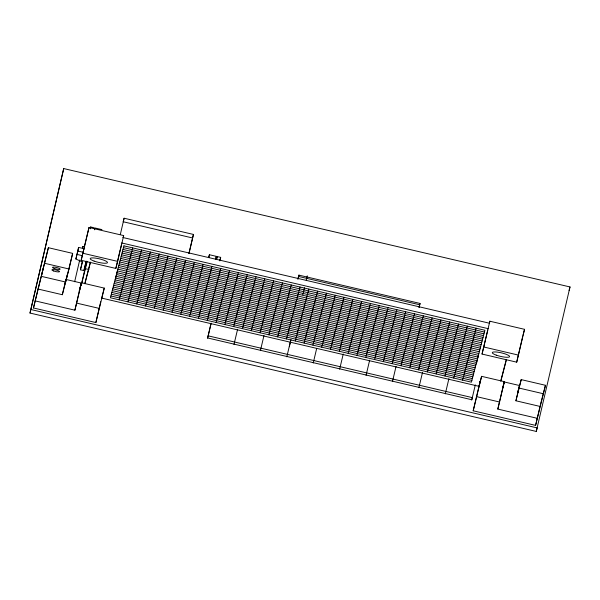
<?xml version="1.0" encoding="UTF-8"?>
<svg xmlns="http://www.w3.org/2000/svg" width="600" height="600" viewBox="0 0 600 600"><rect width="100%" height="100%" fill="white"/><g stroke="black" fill="none" stroke-linecap="round" stroke-linejoin="round"><path stroke-width="0.9" d="M84.675 248.827L78.615 247.41L77.4 252.788L77.858 251.025L83.317 252.308M298.005 279.06L298.913 275.123L420.03 303.442L419.123 307.38M30 313.05L63.72 168.562L570 286.95L536.28 431.438L30 313.05L63.72 168.562M33.473 307.972L48.383 247.702L72.653 253.38L69.015 268.995L62.332 294.72L38.062 289.043L33.473 307.972L95.865 322.567L104.273 288.105L81.48 282.772L79.267 291.278M43.335 267.87L41.362 276.36L65.625 282.03L72.653 253.38M38.062 289.043L48.383 247.702M62.332 294.72L64.305 286.237M65.295 281.993L64.5 285.382L67.365 274.455M86.295 261.353L83.895 270.6L80.43 269.79L82.44 262.035L75.877 259.005L78.615 247.41M75.877 259.005L77.858 251.025M74.648 281.752L79.703 260.025M82.44 248.257L82.86 246.45L84.683 246.502M81.172 260.325L89.002 227.483L123.667 235.583L117.667 261.382L115.837 268.433L81.172 260.325L89.002 227.483M80.43 269.79L82.305 261.728M90.27 228.735L90.683 226.972L94.148 227.782M83.895 270.6L85.98 261.645M79.29 290.918L80.078 287.528M35.303 300.923L74.903 310.185L81.225 283.035L65.887 279.442M74.903 310.185L81.48 282.772M81.105 285.585L86.79 261.142M81.773 283.185L87.218 261.472M94.59 229.792L95.01 227.985L101.948 229.605M95.865 322.567L100.71 301.748M120.323 234.517L124.11 218.228L193.44 234.435L189.023 253.447M115.837 268.433L120.18 249.765M115.583 278.595L117.24 271.462M188.947 253.35L193.44 234.435M208.778 257.452L209.407 254.73L216.337 256.358L215.708 259.072M217.208 256.56L216.593 259.207L217.208 256.56L220.673 257.37L219.855 260.895M211.042 323.43L207.653 337.965L471.803 399.735L475.312 384.9M207.577 338.272L211.163 323.13M237.577 329.31L233.993 344.445M263.993 335.483L260.407 350.625M290.407 341.663L286.822 356.798M289.335 346.763L291 339.63M302.827 294.84L304.485 287.715M306.263 280.08L307.252 275.835M316.612 348.75L313.237 362.978M343.237 354.015L339.653 369.15M369.653 360.195L366.067 375.33M396.067 366.368L392.482 381.51M422.482 372.548L418.897 387.683M448.897 378.72L445.312 393.862M476.588 363.007L478.245 355.882M489.442 322.853L489.87 321.218L524.535 329.325L516.705 362.168L482.04 354.06L487.785 329.978M482.04 354.06L489.87 321.218M517.898 392.303L521.197 379.612L545.46 385.29L535.59 425.385L473.197 410.798L480.202 381.09L479.513 383.647M473.197 410.798L481.597 376.335L504.39 381.668L497.82 409.08L537.42 418.342M497.82 409.08L502.35 389.603M516.705 362.168L522.705 336.368M540.188 406.463L515.925 400.785L519.48 385.515L504.135 381.923L502.56 388.71L504.39 381.668M515.925 400.785L521.197 379.612M535.59 425.385L540.127 405.908M82.492 247.86L82.86 246.45M90.218 228.735L90.683 226.972M80.28 286.68L81.225 283.035M84.773 283.665L90.36 262.185M84.907 283.725L90.488 262.245M101.722 297.907L104.273 288.105M124.11 218.228L123.195 221.752L192.525 237.96M123.248 237.218L123.667 235.583M120.413 248.858L121.59 244.35M119.22 299.82L132.712 247.905M128.025 301.882L141.517 249.968M136.83 303.945L150.322 252.022M145.635 306L159.127 254.085M154.44 308.062L167.933 256.14M163.245 310.118L176.738 258.202M172.05 312.18L185.542 260.257M180.855 314.235L194.347 262.32M189.66 316.298L203.153 264.375M208.71 257.423L209.407 254.73M198.465 318.353L211.958 266.438M215.647 259.02L216.337 256.358M219.983 260.01L220.673 257.37M207.27 320.415L220.763 268.493M216.075 322.47L229.567 270.555M224.88 324.532L238.373 272.61M233.685 326.587L247.178 274.673M242.49 328.65L255.983 276.728M251.295 330.705L264.788 278.79M260.1 332.767L273.593 280.845M268.905 334.822L282.397 282.907M277.71 336.885L291.202 284.962M297.885 279.067L298.913 275.123M286.515 338.94L300.007 287.025M295.32 341.002L308.812 289.08M304.125 343.058L317.618 291.142M312.93 345.12L326.423 293.205M321.735 347.175L335.228 295.26M330.54 349.237L344.032 297.322M339.345 351.3L352.837 299.377M348.15 353.355L361.642 301.44M356.955 355.418L370.447 303.495M365.76 357.472L379.252 305.558M374.565 359.535L388.058 307.612M383.37 361.59L396.862 309.675M392.175 363.653L405.668 311.73M400.98 365.707L414.472 313.793M419.002 307.388L420.03 303.442M409.785 367.77L423.278 315.847M418.59 369.825L432.082 317.91M427.395 371.888L440.888 319.965M436.2 373.942L449.692 322.028M445.005 376.005L458.498 324.082M453.81 378.06L467.303 326.145M462.615 380.123L476.107 328.2M471.728 400.035L472.35 397.62L208.208 335.85M478.815 387.03L481.597 376.335M500.752 380.94L506.332 359.452M500.888 381L506.467 359.513M522.93 335.49L524.535 329.325M517.875 391.68L519.248 386.393M569.085 290.475L570 286.95M540.33 405.022L545.46 385.29M536.28 431.438L537.195 427.912L30.915 309.525M298.605 276.465L419.722 304.785M122.895 237.51L489.615 323.265M121.627 242.94L488.347 328.695M123.442 247.635L484.447 332.055M122.977 249.428L483.982 333.84M122.512 251.22L483.518 335.632M122.047 253.005L483.053 337.425M121.583 254.798L482.588 339.21M121.118 256.59L482.123 341.002M120.653 258.375L481.658 342.795M120.188 260.168L481.185 344.587M83.002 253.275L117.667 261.382M483.87 347.01L518.535 355.118M119.722 261.96L480.72 346.373M119.257 263.752L480.255 348.165M77.07 254.423L82.53 255.697M118.792 265.538L479.79 349.957M118.328 267.33L479.325 351.743M117.863 269.123L478.86 353.535M117.398 270.907L478.395 355.327M116.933 272.7L477.93 357.112M116.468 274.493L477.465 358.905M85.537 268.71L89.002 269.528M116.002 276.285L477 360.697M115.538 278.07L476.535 362.49M44.752 263.317L69.015 268.995M115.073 279.862L476.07 364.275M114.608 281.655L475.605 366.067M114.142 283.44L475.14 367.86M113.677 285.233L474.675 369.645M113.212 287.025L474.21 371.438M112.748 288.81L473.745 373.23M112.275 290.603L473.28 375.015M111.81 292.395L472.815 376.808M519.217 388.103L543.487 393.772M111.345 294.188L472.35 378.6M110.88 295.972L471.885 380.392M101.505 298.05L479.168 386.362M76.74 303.135L99.532 308.468M476.857 396.697L499.65 402.03M123.907 245.85L110.415 297.765L471.42 382.178L484.912 330.263L123.907 245.85M54.255 268.493A3.915 0.802 13.1 0 0 60.15 269.16A3.915 0.802 13.1 0 0 54.6 267.15A3.915 0.802 13.1 0 0 54.255 268.493M53.61 270.96A3.915 0.802 13.1 0 0 59.505 271.627A3.915 0.802 13.1 0 0 53.963 269.618A3.915 0.802 13.1 0 0 53.61 270.96M94.095 261.09A8.902 1.823 13.1 0 0 107.498 262.605A8.902 1.823 13.1 0 0 94.89 258.038A8.902 1.823 13.1 0 0 94.095 261.09M496.215 355.125A8.902 1.823 13.1 0 0 509.61 356.632A8.902 1.823 13.1 0 0 497.002 352.072A8.902 1.823 13.1 0 0 496.215 355.125"/></g></svg>
